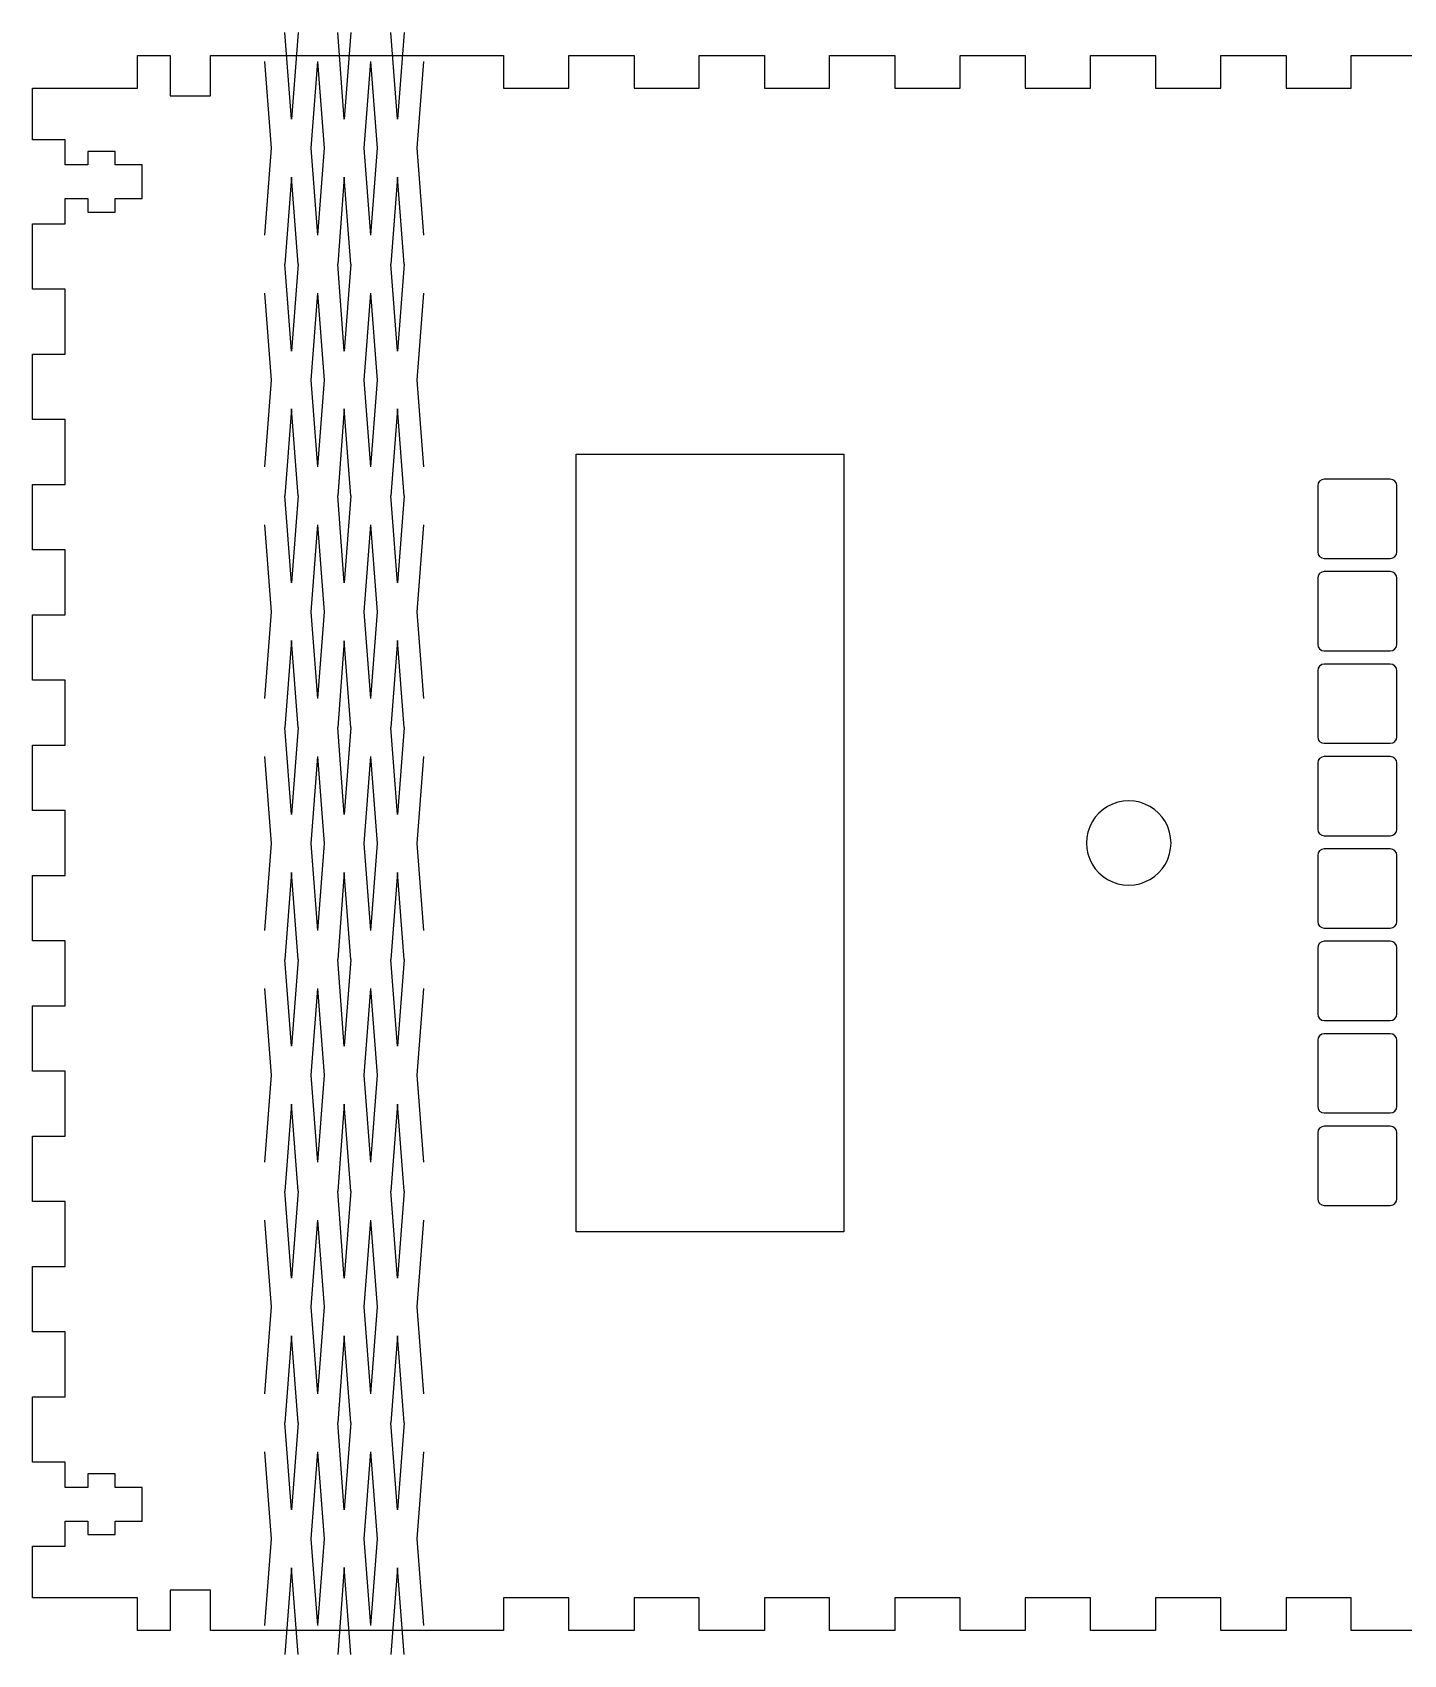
# Model space of a CAD drawing. Extents: x 38 to 561, y 42 to 369.
# Drawn here: x 39.1 to 165.3, y 42.4 to 191.8 of the extents above; entities that cross this region are included whole.
import ezdxf

# ---------------------------------------------------------------- set-up
doc = ezdxf.new("R2010")
doc.units = 0
doc.layers.add('Layer_1', color=7, linetype='CONTINUOUS')

msp = doc.modelspace()

# ---------------------------------------------------------------- linework, layer by layer
at = {"layer": 'Layer_1', "color": 7}
for p, q in [((62.963178, 183.795886), (62.352524, 191.786358)), ((63.573832, 191.786358), (62.963178, 183.795886)), ((67.835417, 183.795886), (67.224763, 191.786358)), ((68.446071, 191.786358), (67.835417, 183.795886)), ((72.720634, 183.795886), (72.10998, 191.786358)), ((73.331288, 191.786358), (72.720634, 183.795886)), ((61.131216, 181.119403), (60.520563, 189.122867)), ((64.79514, 181.119403), (65.405794, 189.122867)), ((66.016448, 181.119403), (65.405794, 189.122867)), ((69.667379, 181.119403), (70.278033, 189.122867)), ((70.888672, 181.119403), (70.278018, 189.122867)), ((74.552596, 181.119403), (75.16325, 189.122867)), ((60.520563, 173.115938), (61.131216, 181.119403)), ((65.405794, 173.115938), (64.79514, 181.119403)), ((65.405794, 173.115938), (66.016448, 181.119403)), ((70.278033, 173.115938), (69.667379, 181.119403)), ((70.278018, 173.115938), (70.888672, 181.119403)), ((75.16325, 173.115938), (74.552596, 181.119403)), ((62.963178, 178.455912), (62.352524, 170.452448)), ((63.573832, 170.452448), (62.963178, 178.455912)), ((67.835417, 178.455912), (67.224763, 170.452448)), ((68.446071, 170.452448), (67.835417, 178.455912)), ((72.720634, 178.455912), (72.10998, 170.452448)), ((73.331288, 170.452448), (72.720634, 178.455912)), ((62.963178, 162.448983), (62.352524, 170.452448)), ((63.573832, 170.452448), (62.963178, 162.448983)), ((67.835417, 162.448983), (67.224763, 170.452448)), ((68.446071, 170.452448), (67.835417, 162.448983)), ((72.720634, 162.448983), (72.10998, 170.452448)), ((73.331288, 170.452448), (72.720634, 162.448983)), ((61.131216, 159.785493), (60.520563, 167.788957)), ((64.79514, 159.785493), (65.405794, 167.788957)), ((66.016448, 159.785493), (65.405794, 167.788957)), ((69.667379, 159.785493), (70.278033, 167.788957)), ((70.888687, 159.785493), (70.278033, 167.788957)), ((74.552596, 159.785493), (75.16325, 167.788957)), ((60.520563, 151.782028), (61.131216, 159.785493)), ((65.405794, 151.782028), (64.79514, 159.785493)), ((65.405794, 151.782028), (66.016448, 159.785493)), ((70.278033, 151.782028), (69.667379, 159.785493)), ((70.278033, 151.782028), (70.888687, 159.785493)), ((75.16325, 151.782028), (74.552596, 159.785493)), ((62.963178, 157.122002), (62.352524, 149.118538)), ((63.573832, 149.118538), (62.963178, 157.122002)), ((67.835417, 157.122002), (67.224763, 149.118538)), ((68.446071, 149.118538), (67.835417, 157.122002)), ((72.720634, 157.122002), (72.10998, 149.118538)), ((73.331288, 149.118538), (72.720634, 157.122002)), ((62.963178, 141.115074), (62.352524, 149.118538)), ((63.573832, 149.118538), (62.963178, 141.115074)), ((67.835417, 141.115074), (67.224763, 149.118538)), ((68.446071, 149.118538), (67.835417, 141.115074)), ((72.720634, 141.115074), (72.10998, 149.118538)), ((73.331288, 149.118538), (72.720634, 141.115074)), ((61.131216, 138.451561), (60.520563, 146.455025)), ((64.79514, 138.451561), (65.405794, 146.455025)), ((66.016448, 138.451561), (65.405794, 146.455025)), ((69.667379, 138.451561), (70.278033, 146.442032)), ((70.888687, 138.451561), (70.278033, 146.442032)), ((74.552596, 138.451561), (75.16325, 146.455025)), ((60.520563, 130.448096), (61.131216, 138.451561)), ((65.405794, 130.448096), (64.79514, 138.451561)), ((65.405794, 130.448096), (66.016448, 138.451561)), ((70.278033, 130.448096), (69.667379, 138.451561)), ((70.278033, 130.448096), (70.888687, 138.451561)), ((75.16325, 130.448096), (74.552596, 138.451561)), ((62.963178, 135.78807), (62.352524, 127.784606)), ((63.573832, 127.784606), (62.963178, 135.78807)), ((67.835417, 135.775077), (67.224763, 127.784606)), ((68.446071, 127.784606), (67.835417, 135.775077)), ((72.720634, 135.78807), (72.10998, 127.784606)), ((73.331288, 127.784606), (72.720634, 135.78807)), ((62.963178, 119.781141), (62.352524, 127.784606)), ((63.573832, 127.784606), (62.963178, 119.781141)), ((67.835417, 119.781141), (67.224763, 127.784606)), ((68.446071, 127.784606), (67.835417, 119.781141)), ((72.720634, 119.781141), (72.10998, 127.784606)), ((73.331288, 127.784606), (72.720634, 119.781141)), ((61.131216, 117.117651), (60.520563, 125.108122)), ((64.79514, 117.117651), (65.405794, 125.108122)), ((66.016448, 117.117651), (65.405794, 125.108122)), ((69.667379, 117.104658), (70.278033, 125.108122)), ((70.888687, 117.104658), (70.278033, 125.108122)), ((74.552596, 117.117651), (75.16325, 125.108122)), ((60.520563, 109.114186), (61.131216, 117.117651)), ((65.405794, 109.114186), (64.79514, 117.117651)), ((65.405794, 109.114186), (66.016448, 117.117651)), ((70.278033, 109.114186), (69.667379, 117.104658)), ((70.278033, 109.114186), (70.888687, 117.104658)), ((75.16325, 109.114186), (74.552596, 117.117651)), ((62.963178, 114.441167), (62.352524, 106.437703)), ((63.573832, 106.437703), (62.963178, 114.441167)), ((67.835417, 114.441167), (67.224763, 106.437703)), ((68.446071, 106.437703), (67.835417, 114.441167)), ((72.720634, 114.441167), (72.10998, 106.437703)), ((73.331288, 106.437703), (72.720634, 114.441167)), ((62.963178, 98.447231), (62.352524, 106.437703)), ((63.573832, 106.437703), (62.963178, 98.447231)), ((67.835417, 98.447231), (67.224763, 106.437703)), ((68.446071, 106.437703), (67.835417, 98.447231)), ((72.720634, 98.447231), (72.10998, 106.437703)), ((73.331288, 106.437703), (72.720634, 98.447231)), ((61.131216, 95.770748), (60.520563, 103.774212)), ((64.79514, 95.770748), (65.405794, 103.774212)), ((66.016448, 95.770748), (65.405794, 103.774212)), ((69.667379, 95.770748), (70.278033, 103.774212)), ((70.888687, 95.770748), (70.278033, 103.774212)), ((74.552596, 95.770748), (75.16325, 103.774212)), ((60.520563, 87.767284), (61.131216, 95.770748)), ((65.405794, 87.767284), (64.79514, 95.770748)), ((65.405794, 87.767284), (66.016448, 95.770748)), ((70.278033, 87.767284), (69.667379, 95.770748)), ((70.278033, 87.767284), (70.888687, 95.770748)), ((75.16325, 87.767284), (74.552596, 95.770748)), ((62.963178, 93.107257), (62.352524, 85.103793)), ((63.573832, 85.103793), (62.963178, 93.107257)), ((67.835417, 93.107257), (67.224763, 85.103793)), ((68.446071, 85.103793), (67.835417, 93.107257)), ((72.720634, 93.107257), (72.10998, 85.103793)), ((73.331288, 85.103793), (72.720634, 93.107257)), ((62.963178, 77.100329), (62.352524, 85.103793)), ((63.573832, 85.103793), (62.963178, 77.100329)), ((67.835417, 77.100329), (67.224763, 85.103793)), ((68.446071, 85.103793), (67.835417, 77.100329)), ((72.720634, 77.100329), (72.10998, 85.103793)), ((73.331288, 85.103793), (72.720634, 77.100329)), ((61.131216, 74.436838), (60.520563, 82.440302)), ((64.79514, 74.436838), (65.405794, 82.440302)), ((66.016448, 74.436838), (65.405794, 82.440302)), ((69.667379, 74.436838), (70.278033, 82.440302)), ((70.888687, 74.436838), (70.278033, 82.440302)), ((74.552596, 74.436838), (75.16325, 82.440302)), ((60.520563, 66.433374), (61.131216, 74.436838)), ((65.405794, 66.433374), (64.79514, 74.436838)), ((65.405794, 66.433374), (66.016448, 74.436838)), ((70.278033, 66.433374), (69.667379, 74.436838)), ((70.278033, 66.433374), (70.888687, 74.436838)), ((75.16325, 66.433374), (74.552596, 74.436838)), ((62.963178, 71.773348), (62.352524, 63.769883)), ((63.573832, 63.769883), (62.963178, 71.773348)), ((67.835417, 71.773348), (67.224763, 63.769883)), ((68.446071, 63.769883), (67.835417, 71.773348)), ((72.720634, 71.773348), (72.10998, 63.769883)), ((73.331288, 63.769883), (72.720634, 71.773348)), ((62.963178, 55.766419), (62.352524, 63.769883)), ((63.573832, 63.769883), (62.963178, 55.766419)), ((67.835417, 55.766419), (67.224763, 63.769883)), ((68.446071, 63.769883), (67.835417, 55.766419)), ((72.720634, 55.766419), (72.10998, 63.769883)), ((73.331288, 63.769883), (72.720634, 55.766419)), ((61.131216, 53.102928), (60.520563, 61.106393)), ((64.79514, 53.102928), (65.405794, 61.106393)), ((66.016448, 53.102928), (65.405794, 61.106393)), ((69.667379, 53.102928), (70.278033, 61.106393)), ((70.888687, 53.102928), (70.278033, 61.106393)), ((74.552596, 53.102928), (75.16325, 61.106393)), ((60.520563, 45.099464), (61.131216, 53.102928)), ((65.405794, 45.099464), (64.79514, 53.102928)), ((65.405794, 45.099464), (66.016448, 53.102928)), ((70.278033, 45.099464), (69.667379, 53.102928)), ((70.278033, 45.099464), (70.888687, 53.102928)), ((75.16325, 45.099464), (74.552596, 53.102928)), ((62.963178, 50.426445), (62.352524, 42.435973)), ((63.573832, 42.435973), (62.963178, 50.426445)), ((67.835417, 50.439438), (67.224763, 42.435973)), ((68.446071, 42.435973), (67.835417, 50.439438)), ((72.720634, 50.426445), (72.10998, 42.435973)), ((73.331288, 42.435973), (72.720634, 50.426445))]:
    msp.add_line(p, q, dxfattribs=at)
at = {"layer": 'Layer_1', "color": 1}
for p, q in [((48.815762, 186.656909), (48.815762, 189.656912)), ((48.815762, 189.656912), (51.805765, 189.656912)), ((51.805765, 189.656912), (51.805765, 185.956909)), ((55.505755, 185.956909), (55.505755, 189.656912)), ((55.505755, 189.656912), (82.495776, 189.656912)), ((82.495776, 189.656912), (82.495776, 186.656909)), ((88.495781, 186.656909), (88.495781, 189.656912)), ((88.495781, 189.656912), (94.495785, 189.656912)), ((94.495785, 189.656912), (94.495785, 186.656909)), ((100.49579, 186.656909), (100.49579, 189.656912)), ((100.49579, 189.656912), (106.495794, 189.656912)), ((106.495794, 189.656912), (106.495794, 186.656909)), ((112.495799, 186.656909), (112.495799, 189.656912)), ((112.495799, 189.656912), (118.495803, 189.656912)), ((118.495803, 189.656912), (118.495803, 186.656909)), ((124.495808, 186.656909), (124.495808, 189.656912)), ((124.495808, 189.656912), (130.495813, 189.656912)), ((130.495813, 189.656912), (130.495813, 186.656909)), ((136.495817, 186.656909), (136.495817, 189.656912)), ((136.495817, 189.656912), (142.495822, 189.656912)), ((142.495822, 189.656912), (142.495822, 186.656909)), ((148.495826, 186.656909), (148.495826, 189.656912)), ((148.495826, 189.656912), (154.495831, 189.656912)), ((154.495831, 189.656912), (154.495831, 186.656909)), ((160.495835, 186.656909), (160.495835, 189.656912)), ((160.495835, 189.656912), (166.49584, 189.656912)), ((39.135738, 181.906906), (39.135738, 186.656909)), ((39.135738, 186.656909), (48.815762, 186.656909)), ((51.805765, 185.956909), (55.505755, 185.956909)), ((82.495776, 186.656909), (88.495781, 186.656909)), ((94.495785, 186.656909), (100.49579, 186.656909)), ((106.495794, 186.656909), (112.495799, 186.656909)), ((118.495803, 186.656909), (124.495808, 186.656909)), ((130.495813, 186.656909), (136.495817, 186.656909)), ((142.495822, 186.656909), (148.495826, 186.656909)), ((154.495831, 186.656909), (160.495835, 186.656909)), ((42.13576, 181.906906), (39.135738, 181.906906)), ((42.13576, 179.581904), (42.13576, 181.906906)), ((46.735756, 180.831905), (44.235747, 180.831905)), ((44.235747, 180.831905), (44.235747, 179.581904)), ((46.735756, 179.581904), (46.735756, 180.831905)), ((44.235747, 179.581904), (42.13576, 179.581904)), ((49.235765, 179.581904), (46.735756, 179.581904)), ((49.235765, 176.481902), (49.235765, 179.581904)), ((42.13576, 174.1569), (42.13576, 176.481902)), ((42.13576, 176.481902), (44.235747, 176.481902)), ((44.235747, 176.481902), (44.235747, 175.231901)), ((46.735756, 175.231901), (46.735756, 176.481902)), ((46.735756, 176.481902), (49.235765, 176.481902)), ((44.235747, 175.231901), (46.735756, 175.231901)), ((39.135738, 168.156895), (39.135738, 174.1569)), ((39.135738, 174.1569), (42.13576, 174.1569)), ((42.13576, 168.156895), (39.135738, 168.156895)), ((42.13576, 162.156891), (42.13576, 168.156895)), ((39.135738, 156.156888), (39.135738, 162.156891)), ((39.135738, 162.156891), (42.13576, 162.156891)), ((42.13576, 156.156888), (39.135738, 156.156888)), ((42.13576, 150.15688), (42.13576, 156.156888)), ((89.182717, 81.342119), (89.182717, 152.971595)), ((89.182717, 152.971595), (113.812536, 152.971595)), ((113.812536, 152.971595), (113.812536, 81.342119)), ((39.135738, 144.156876), (39.135738, 150.15688)), ((39.135738, 150.15688), (42.13576, 150.15688)), ((157.40756, 150.040538), (157.40756, 143.962875)), ((164.092992, 150.648303), (158.015326, 150.648303)), ((164.092992, 150.648303), (164.092992, 150.648303)), ((164.700757, 143.962875), (164.700757, 150.040538)), ((42.13576, 144.156876), (39.135738, 144.156876)), ((42.13576, 138.156874), (42.13576, 144.156876)), ((158.015326, 143.355106), (164.092992, 143.355106)), ((164.092992, 142.139575), (158.015326, 142.139575)), ((164.092992, 142.139575), (164.092992, 142.139575)), ((157.40756, 141.531806), (157.40756, 135.454147)), ((164.700757, 135.454147), (164.700757, 141.531806)), ((39.135738, 132.156869), (39.135738, 138.156874)), ((39.135738, 138.156874), (42.13576, 138.156874)), ((158.015326, 134.846381), (164.092992, 134.846381)), ((157.40756, 133.023081), (157.40756, 126.945419)), ((164.092992, 133.630847), (158.015326, 133.630847)), ((164.092992, 133.630847), (164.092992, 133.630847)), ((164.700757, 126.945419), (164.700757, 133.023081)), ((42.13576, 132.156869), (39.135738, 132.156869)), ((42.13576, 126.156865), (42.13576, 132.156869)), ((39.135738, 120.15686), (39.135738, 126.156865)), ((39.135738, 126.156865), (42.13576, 126.156865)), ((158.015326, 126.337653), (164.092992, 126.337653)), ((157.40756, 124.514353), (157.40756, 118.436691)), ((164.092992, 125.122122), (158.015326, 125.122122)), ((164.092992, 125.122122), (164.092992, 125.122122)), ((164.700757, 118.436691), (164.700757, 124.514353)), ((42.13576, 120.15686), (39.135738, 120.15686)), ((42.13576, 114.156856), (42.13576, 120.15686)), ((158.015326, 117.828925), (164.092992, 117.828925)), ((164.092992, 116.61339), (158.015326, 116.61339)), ((164.092992, 116.61339), (164.092992, 116.61339)), ((157.40756, 116.005625), (157.40756, 109.927962)), ((164.700757, 109.927962), (164.700757, 116.005625)), ((39.135738, 108.156851), (39.135738, 114.156856)), ((39.135738, 114.156856), (42.13576, 114.156856)), ((140.023712, 113.271094), (140.023712, 113.271094)), ((158.015326, 109.320197), (164.092992, 109.320197)), ((42.13576, 108.156851), (39.135738, 108.156851)), ((42.13576, 102.156844), (42.13576, 108.156851)), ((164.092992, 108.104662), (158.015326, 108.104662)), ((164.092992, 108.104662), (164.092992, 108.104662)), ((157.40756, 107.4969), (157.40756, 101.419234)), ((164.700757, 101.419234), (164.700757, 107.4969)), ((39.135738, 96.156839), (39.135738, 102.156844)), ((39.135738, 102.156844), (42.13576, 102.156844)), ((158.015326, 100.811469), (164.092992, 100.811469)), ((157.40756, 98.988169), (157.40756, 92.91051)), ((164.092992, 99.595938), (158.015326, 99.595938)), ((164.092992, 99.595938), (164.092992, 99.595938)), ((164.700757, 92.91051), (164.700757, 98.988169)), ((42.13576, 96.156839), (39.135738, 96.156839)), ((42.13576, 90.156834), (42.13576, 96.156839)), ((158.015326, 92.302741), (164.092992, 92.302741)), ((39.135738, 84.15683), (39.135738, 90.156834)), ((39.135738, 90.156834), (42.13576, 90.156834)), ((157.40756, 90.47944), (157.40756, 84.401778)), ((164.092992, 91.087209), (158.015326, 91.087209)), ((164.092992, 91.087209), (164.092992, 91.087209)), ((164.700757, 84.401778), (164.700757, 90.47944)), ((42.13576, 84.15683), (39.135738, 84.15683)), ((42.13576, 78.156825), (42.13576, 84.15683)), ((158.015326, 83.794012), (164.092992, 83.794012)), ((113.812536, 81.342119), (89.182717, 81.342119)), ((39.135738, 72.156821), (39.135738, 78.156825)), ((39.135738, 78.156825), (42.13576, 78.156825)), ((42.13576, 72.156821), (39.135738, 72.156821)), ((42.13576, 66.156816), (42.13576, 72.156821)), ((39.135738, 60.156812), (39.135738, 66.156816)), ((39.135738, 66.156816), (42.13576, 66.156816)), ((42.13576, 60.156812), (39.135738, 60.156812)), ((42.13576, 57.831811), (42.13576, 60.156812)), ((46.735756, 59.081813), (44.235747, 59.081813)), ((44.235747, 59.081813), (44.235747, 57.831811)), ((46.735756, 57.831811), (46.735756, 59.081813)), ((44.235747, 57.831811), (42.13576, 57.831811)), ((49.235765, 57.831811), (46.735756, 57.831811)), ((49.235765, 54.731809), (49.235765, 57.831811)), ((42.13576, 52.406806), (42.13576, 54.731809)), ((42.13576, 54.731809), (44.235747, 54.731809)), ((44.235747, 54.731809), (44.235747, 53.481808)), ((46.735756, 53.481808), (46.735756, 54.731809)), ((46.735756, 54.731809), (49.235765, 54.731809)), ((39.135738, 47.656803), (39.135738, 52.406806)), ((39.135738, 52.406806), (42.13576, 52.406806)), ((44.235747, 53.481808), (46.735756, 53.481808)), ((55.505755, 48.356805), (51.805765, 48.356805)), ((51.805765, 48.356805), (51.805765, 44.656801)), ((55.505755, 44.656801), (55.505755, 48.356805)), ((48.815762, 47.656803), (39.135738, 47.656803)), ((48.815762, 44.656801), (48.815762, 47.656803)), ((88.495781, 47.656803), (82.495776, 47.656803)), ((82.495776, 47.656803), (82.495776, 44.656801)), ((88.495781, 44.656801), (88.495781, 47.656803)), ((100.49579, 47.656803), (94.495785, 47.656803)), ((94.495785, 47.656803), (94.495785, 44.656801)), ((100.49579, 44.656801), (100.49579, 47.656803)), ((112.495799, 47.656803), (106.495794, 47.656803)), ((106.495794, 47.656803), (106.495794, 44.656801)), ((112.495799, 44.656801), (112.495799, 47.656803)), ((124.495808, 47.656803), (118.495803, 47.656803)), ((118.495803, 47.656803), (118.495803, 44.656801)), ((124.495808, 44.656801), (124.495808, 47.656803)), ((136.495817, 47.656803), (130.495813, 47.656803)), ((130.495813, 47.656803), (130.495813, 44.656801)), ((136.495817, 44.656801), (136.495817, 47.656803)), ((148.495826, 47.656803), (142.495822, 47.656803)), ((142.495822, 47.656803), (142.495822, 44.656801)), ((148.495826, 44.656801), (148.495826, 47.656803)), ((160.495835, 47.656803), (154.495831, 47.656803)), ((154.495831, 47.656803), (154.495831, 44.656801)), ((160.495835, 44.656801), (160.495835, 47.656803)), ((51.805765, 44.656801), (48.815762, 44.656801)), ((82.495776, 44.656801), (55.505755, 44.656801)), ((94.495785, 44.656801), (88.495781, 44.656801)), ((106.495794, 44.656801), (100.49579, 44.656801)), ((118.495803, 44.656801), (112.495799, 44.656801)), ((130.495813, 44.656801), (124.495808, 44.656801)), ((142.495822, 44.656801), (136.495817, 44.656801)), ((154.495831, 44.656801), (148.495826, 44.656801)), ((166.49584, 44.656801), (160.495835, 44.656801))]:
    msp.add_line(p, q, dxfattribs=at)
for points in [[(158.015326, 150.648303), (157.680617, 150.648303), (157.40756, 150.37525), (157.40756, 150.040538)], [(164.700757, 150.040538), (164.700757, 150.37525), (164.4277, 150.648303), (164.092992, 150.648303)], [(157.40756, 143.962875), (157.40756, 143.628167), (157.680617, 143.355106), (158.015326, 143.355106)], [(164.092992, 143.355106), (164.4277, 143.355106), (164.700757, 143.628163), (164.700757, 143.962875)], [(158.015326, 142.139575), (157.680617, 142.139575), (157.40756, 141.866521), (157.40756, 141.531806)], [(164.700757, 141.531806), (164.700757, 141.866521), (164.4277, 142.139575), (164.092992, 142.139575)], [(157.40756, 135.454147), (157.40756, 135.119438), (157.680617, 134.846381), (158.015326, 134.846381)], [(164.092992, 134.846381), (164.4277, 134.846381), (164.700757, 135.119438), (164.700757, 135.454147)], [(158.015326, 133.630847), (157.680617, 133.630847), (157.40756, 133.35779), (157.40756, 133.023081)], [(164.700757, 133.023081), (164.700757, 133.35779), (164.4277, 133.630847), (164.092992, 133.630847)], [(157.40756, 126.945419), (157.40756, 126.61071), (157.680617, 126.337653), (158.015326, 126.337653)], [(164.092992, 126.337653), (164.4277, 126.337653), (164.700757, 126.61071), (164.700757, 126.945419)], [(158.015326, 125.122122), (157.680617, 125.122122), (157.40756, 124.849065), (157.40756, 124.514353)], [(164.700757, 124.514353), (164.700757, 124.849065), (164.4277, 125.122122), (164.092992, 125.122122)], [(140.023712, 121.043223), (138.635355, 121.043223), (137.352461, 120.302543), (136.658282, 119.100191)], [(143.389143, 119.100191), (142.694964, 120.302543), (141.41207, 121.043223), (140.023712, 121.043223)], [(136.658282, 119.100191), (135.964103, 117.897838), (135.964103, 116.416479), (136.658282, 115.214126)], [(143.389143, 115.214126), (144.083322, 116.416479), (144.083322, 117.897838), (143.389143, 119.100191)], [(157.40756, 118.436691), (157.40756, 118.101982), (157.680617, 117.828925), (158.015326, 117.828925)], [(164.092992, 117.828925), (164.4277, 117.828925), (164.700757, 118.101982), (164.700757, 118.436691)], [(158.015326, 116.61339), (157.680617, 116.61339), (157.40756, 116.340337), (157.40756, 116.005625)], [(164.700757, 116.005625), (164.700757, 116.340337), (164.4277, 116.61339), (164.092992, 116.61339)], [(136.658282, 115.214126), (137.352461, 114.011774), (138.635355, 113.271094), (140.023712, 113.271094)], [(140.023712, 113.271094), (141.41207, 113.271094), (142.694964, 114.011774), (143.389143, 115.214126)], [(157.40756, 109.927962), (157.40756, 109.593254), (157.680617, 109.320197), (158.015326, 109.320197)], [(164.092992, 109.320197), (164.4277, 109.320197), (164.700757, 109.593254), (164.700757, 109.927962)], [(158.015326, 108.104662), (157.680617, 108.104662), (157.40756, 107.831609), (157.40756, 107.4969)], [(164.700757, 107.4969), (164.700757, 107.831609), (164.4277, 108.104662), (164.092992, 108.104662)], [(157.40756, 101.419234), (157.40756, 101.084529), (157.680617, 100.811469), (158.015326, 100.811469)], [(164.092992, 100.811469), (164.4277, 100.811469), (164.700757, 101.084529), (164.700757, 101.419234)], [(158.015326, 99.595938), (157.680617, 99.595938), (157.40756, 99.322877), (157.40756, 98.988169)], [(164.700757, 98.988169), (164.700757, 99.322877), (164.4277, 99.595938), (164.092992, 99.595938)], [(157.40756, 92.91051), (157.40756, 92.575794), (157.680617, 92.302741), (158.015326, 92.302741)], [(164.092992, 92.302741), (164.4277, 92.302741), (164.700757, 92.575794), (164.700757, 92.91051)], [(158.015326, 91.087209), (157.680617, 91.087209), (157.40756, 90.814152), (157.40756, 90.47944)], [(164.700757, 90.47944), (164.700757, 90.814152), (164.4277, 91.087209), (164.092992, 91.087209)], [(157.40756, 84.401778), (157.40756, 84.067069), (157.680617, 83.794012), (158.015326, 83.794012)], [(164.092992, 83.794012), (164.4277, 83.794012), (164.700757, 84.067069), (164.700757, 84.401778)]]:
    msp.add_open_spline(points, degree=3, dxfattribs=at)

doc.saveas('drawing.dxf')
